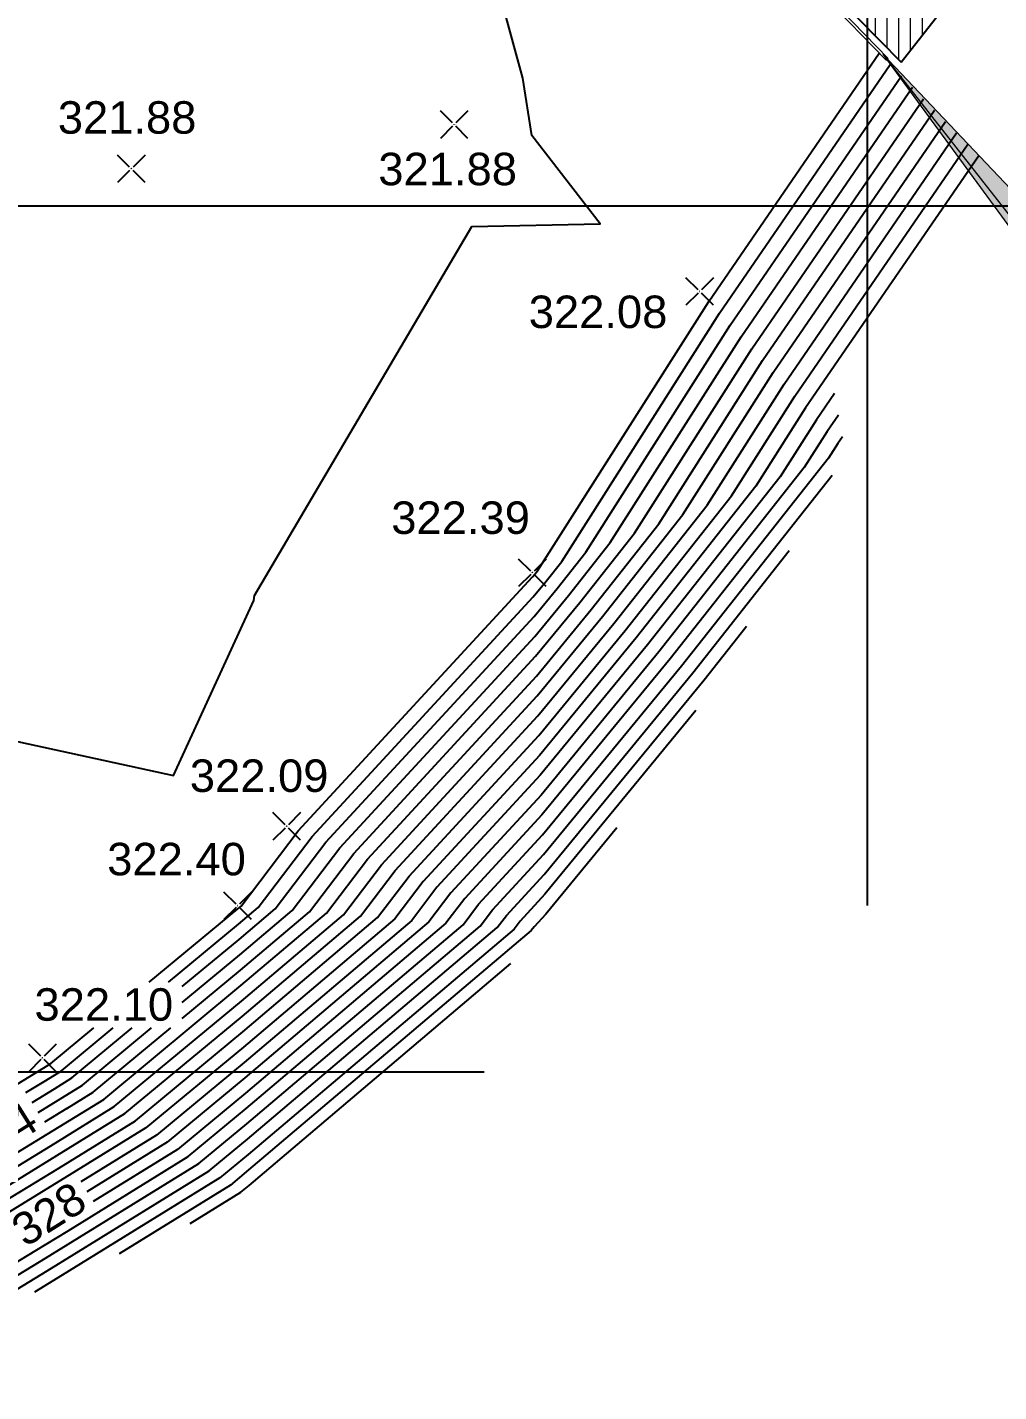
# Model space of a CAD drawing. Extents: x 109417 to 110207, y -57085 to -56659.
# Drawn here: x 109753.4 to 109809.5, y -56995.2 to -56916.4 of the extents above; entities that cross this region are included whole.
import ezdxf
from ezdxf.enums import TextEntityAlignment as Align

# ---------------------------------------------------------------- set-up
doc = ezdxf.new("R2010")
doc.units = 0
doc.header["$MEASUREMENT"] = 0
for name, color, linetype in [('Bati', 7, 'Continuous'), ('Coordinate', 2, 'Continuous'), ('Curve livello', 2, 'Continuous'), ('LIN018CO', 6, 'Continuous'), ('LIN035CO', 1, 'Continuous'), ('LINCOLO-ROSSO-070', 30, 'Continuous'), ('TEXT035', 1, 'Continuous'), ('TRATTCOLO-32', 255, 'Continuous')]:
    doc.layers.add(name, color=color, linetype=linetype)
doc.styles.add('ARIAL', font='arial.ttf')

# ---------------------------------------------------------------- blocks, each defined once
blk = doc.blocks.new('quote')
at = {"layer": 'LIN018CO'}
for p, q in [((0.001, 0.001), (-0.001, -0.001)), ((0.001, -0.001), (-0.001, 0.001))]:
    blk.add_line(p, q, dxfattribs=at)
at = {"layer": 'LIN035CO'}
for p, q in [((-0.013, 0.013), (-0.106, 0.106)), ((0.106, 0.106), (0.013, 0.013)), ((-0.013, -0.013), (-0.106, -0.106)), ((0.106, -0.106), (0.013, -0.013))]:
    blk.add_line(p, q, dxfattribs=at)
at = {"layer": 'TEXT035', "style": 'ARIAL'}
blk.add_attdef('VALORE', text='', height=0.25, dxfattribs=at).set_placement((0, 0.33), align=Align.CENTER)

msp = doc.modelspace()

# ---------------------------------------------------------------- hatches: boundary and pattern name
at = {"layer": 'LIN018CO', "linetype": 'Continuous', "lineweight": 0}
msp.add_hatch(color=256, dxfattribs=at).paths.add_polyline_path([(109855.958, -56937.966), (109813.516, -56937.966), (109813.516, -56931.64), (109802.786, -56917.97), (109812.934, -56931.83), (109812.934, -56938.549), (109855.958, -56938.549)])
at = {"layer": 'TRATTCOLO-32', "linetype": 'Continuous', "lineweight": 0}
msp.add_hatch(color=256, dxfattribs=at).paths.add_polyline_path([(109814.712, -56930.554), (109802.786, -56917.97), (109813.516, -56931.64), (109813.516, -56937.966), (109856.541, -56937.966), (109856.541, -56930.554)])

# ---------------------------------------------------------------- linework, layer by layer
at = {"linetype": 'Continuous', "lineweight": 0}
for p, q in [((109805.056, -56909.753), (109805.056, -56916.905)), ((109803.701, -56911.083), (109803.701, -56918.289)), ((109804.379, -56910.418), (109804.379, -56917.768)), ((109803.024, -56911.749), (109803.024, -56917.599)), ((109802.347, -56912.414), (109802.347, -56916.909))]:
    msp.add_line(p, q, dxfattribs=at)
at = {"layer": 'Bati', "linetype": 'Continuous'}
msp.add_line((109800.099, -56914.62, 325.495), (109803.851, -56918.441, 325.495), dxfattribs=at)
msp.add_polyline3d([(109803.851, -56918.441, 325.495), (109827.436, -56888.391, 323.258)], dxfattribs=at)
at = {"layer": 'Coordinate'}
for p, q in [((109801.885, -56659.48), (109801.885, -56967.124)), ((109820.327, -56926.75), (109416.601, -56926.75)), ((109779.755, -56976.75), (109709.132, -56976.75))]:
    msp.add_line(p, q, dxfattribs=at)
at = {"layer": 'Curve livello'}
for p, q in [((109753.639, -56978.497, 323.5), (109754.936, -56977.706, 323.5)), ((109755.649, -56978.843, 324.5), (109754.354, -56979.635, 324.5))]:
    msp.add_line(p, q, dxfattribs=at)
at = {"layer": 'Curve livello', "color": 7}
for points in [[(109749.369, -56971.708), (109751.345, -56968.7), (109752.366, -56957.554), (109761.822, -56959.624), (109766.461, -56949.525), (109766.501, -56949.222), (109779.051, -56927.919), (109786.468, -56927.777), (109782.52, -56922.673), (109781.985, -56919.357), (109780.752, -56914.871), (109775.383, -56912.118), (109773.695, -56910.274)], [(109762.322, -56972.724), (109765.639, -56969.979), (109768.674, -56967.409), (109771.419, -56963.799), (109782.689, -56951.594), (109784.637, -56949.225), (109787.042, -56946.179), (109794.601, -56934.305), (109804.5, -56919.894)], [(109751.725, -56983.608), (109755.078, -56981.563), (109758.999, -56979.142), (109765.786, -56973.526), (109772.62, -56967.739), (109774.627, -56965.099), (109782.869, -56956.174), (109787.245, -56950.852), (109792.647, -56944.01), (109797.086, -56937.038), (109807.055, -56922.526)], [(109800.229, -56938.813), (109799.57, -56939.771), (109798.252, -56941.842), (109789.854, -56952.48), (109783.048, -56960.754), (109777.835, -56966.4), (109776.566, -56968.069), (109765.933, -56977.073), (109761.44, -56980.791), (109756.807, -56983.651)], [(109754.52, -56988.208), (109763.88, -56982.44), (109766.08, -56980.62), (109780.511, -56968.4), (109781.044, -56967.7), (109783.228, -56965.334), (109792.462, -56954.107), (109794.915, -56951)], [(109754, -56979.072), (109756.559, -56977.492), (109760.542, -56974.196)], [(109747.56, -56992.443), (109754.52, -56988.208)]]:
    msp.add_lwpolyline(points, dxfattribs=at)
at = {"layer": 'Curve livello'}
for points in [[(109760.415, -56971.55), (109765.528, -56967.319), (109765.715, -56967.161), (109769.013, -56962.824), (109782.554, -56948.16), (109782.681, -56948.004), (109782.839, -56947.805), (109792.737, -56932.255), (109802.585, -56917.92)], [(109761.524, -56971.55), (109765.565, -56968.206), (109766.701, -56967.244), (109769.815, -56963.149), (109782.599, -56949.304), (109783.333, -56948.411), (109784.24, -56947.263), (109793.358, -56932.939), (109803.223, -56918.578)], [(109762.322, -56971.806), (109765.602, -56969.092), (109767.688, -56967.326), (109770.617, -56963.474), (109782.644, -56950.449), (109783.985, -56948.818), (109785.641, -56946.721), (109793.98, -56933.622), (109803.862, -56919.236)], [(109762.322, -56973.641), (109765.676, -56970.866), (109769.66, -56967.491), (109772.221, -56964.124), (109782.734, -56952.739), (109785.289, -56949.632), (109788.444, -56945.637), (109795.222, -56934.988), (109805.139, -56920.552)], [(109703.422, -57014.246), (109704.453, -57013.495), (109708.007, -57009.615), (109711.429, -57007.527), (109714.85, -57005.439), (109721.241, -57000.313), (109727.133, -56996.757), (109732.897, -56993.279), (109738.348, -56990.187), (109744.231, -56986.598), (109748.487, -56984.008), (109754.864, -56980.117), (109757.779, -56978.317), (109765.712, -56971.752), (109770.647, -56967.574), (109773.023, -56964.449), (109782.779, -56953.884), (109785.941, -56950.039), (109789.845, -56945.095), (109795.843, -56935.672), (109805.777, -56921.21)], [(109751.368, -56983.038), (109754.971, -56980.84), (109758.389, -56978.729), (109765.749, -56972.639), (109771.633, -56967.657), (109773.825, -56964.774), (109782.824, -56955.029), (109786.593, -56950.446), (109791.246, -56944.553), (109796.464, -56936.355), (109806.416, -56921.868)], [(109752.083, -56984.178), (109755.185, -56982.286), (109759.609, -56979.554), (109765.823, -56974.413), (109773.606, -56967.822), (109775.429, -56965.424), (109782.914, -56957.319), (109787.898, -56951.259), (109794.049, -56943.468), (109797.707, -56937.722), (109807.693, -56923.184)], [(109808.332, -56923.842), (109798.328, -56938.405), (109795.45, -56942.926), (109788.55, -56951.666), (109782.959, -56958.464), (109776.231, -56965.749), (109774.593, -56967.904), (109765.859, -56975.299), (109760.219, -56979.966), (109755.292, -56983.009), (109751.159, -56985.53), (109744.073, -56989.842), (109740.692, -56991.905), (109731.745, -56996.981)], [(109799.997, -56937.563), (109798.949, -56939.088), (109796.851, -56942.384), (109789.202, -56952.073), (109783.004, -56959.609), (109777.033, -56966.074), (109775.579, -56967.987), (109765.896, -56976.186), (109760.83, -56980.379), (109756.45, -56983.082)], [(109800.46, -56940.063), (109800.192, -56940.455), (109799.653, -56941.3), (109790.506, -56952.887), (109783.093, -56961.899), (109778.637, -56966.725), (109777.552, -56968.152), (109765.97, -56977.96), (109762.05, -56981.203), (109757.164, -56984.22)], [(109716.397, -57011.558), (109728.024, -57002.232), (109729.322, -57001.449), (109730.593, -57000.682), (109743.035, -56993.623), (109743.915, -56993.087), (109753.831, -56987.053), (109755.72, -56985.9), (109762.66, -56981.616), (109766.007, -56978.846), (109778.538, -56968.235), (109779.44, -56967.05), (109783.138, -56963.044), (109791.158, -56953.294), (109799.855, -56942.278)], [(109754.163, -56987.638), (109763.27, -56982.028), (109766.043, -56979.733), (109779.525, -56968.317), (109780.242, -56967.375), (109783.183, -56964.189), (109791.81, -56953.7), (109797.385, -56946.639)], [(109791.994, -56955.876), (109783.273, -56966.479), (109781.846, -56968.025), (109781.498, -56968.482), (109766.117, -56981.506), (109764.49, -56982.853), (109754.878, -56988.777)], [(109787.415, -56962.643), (109783.318, -56967.624), (109782.648, -56968.35), (109782.484, -56968.565), (109766.154, -56982.393), (109765.1, -56983.265), (109758.675, -56987.232)], [(109762.781, -56985.486), (109765.71, -56983.677), (109766.19, -56983.28), (109781.305, -56970.481)], [(109697.431, -57014.246), (109698.667, -57013.346), (109704.608, -57006.86), (109710.328, -57003.369), (109716.048, -56999.878), (109717.003, -56999.113), (109725.765, -56993.825), (109734.337, -56988.653), (109735.419, -56988.039), (109744.428, -56982.542), (109745.148, -56982.104), (109754.328, -56976.502), (109754.729, -56976.255), (109757.217, -56974.196)], [(109753.283, -56977.929), (109754.435, -56977.225), (109755.339, -56976.668), (109758.326, -56974.196)], [(109754.936, -56977.706), (109755.949, -56977.08), (109759.434, -56974.196)], [(109755.649, -56978.843), (109757.169, -56977.905), (109761.651, -56974.196)], [(109722.385, -57007.675), (109728.871, -57002.472), (109729.596, -57002.035), (109730.305, -57001.607), (109743.621, -56994.053), (109743.875, -56993.898), (109754.163, -56987.638)], [(109754.878, -56988.777), (109753.788, -56989.44)]]:
    msp.add_lwpolyline(points, dxfattribs=at)
at = {"layer": 'LIN018CO', "linetype": 'Continuous', "lineweight": 0}
for p, q in [((109802.786, -56917.97), (109813.516, -56931.64)), ((109814.712, -56930.554), (109802.786, -56917.97)), ((109802.786, -56917.97), (109812.934, -56931.83))]:
    msp.add_line(p, q, dxfattribs=at)
at = {"layer": 'LINCOLO-ROSSO-070', "linetype": 'Continuous', "lineweight": 0}
for p, q in [((109783.16, -56897.903, 322.711), (109802.981, -56918.328, 322.711)), ((109783.268, -56897.799, 322.711), (109803.089, -56918.224, 322.711)), ((109802.981, -56918.328, 322.711), (109803.089, -56918.224, 322.711))]:
    msp.add_line(p, q, dxfattribs=at)

# ---------------------------------------------------------------- block references
ref = msp.add_blockref('quote', (109759.378, -56924.596, 321.877), dxfattribs=dict(xscale=7.492500000000291, yscale=7.492500000000291, zscale=7.492500000000291, rotation=6.832575007278873e-07))
ref.add_attrib('VALORE', '321.88', dxfattribs={"layer": 'TEXT035', "height": 1.8731, "rotation": 0, "style": 'ARIAL'}).set_placement((109759.133, -56922.57, 321.877), align=Align.CENTER)
ref = msp.add_blockref('quote', (109778.025, -56922.044, 321.884), dxfattribs=dict(xscale=7.500000000000001, yscale=7.500000000000001, zscale=7.500000000000001, rotation=6.832412538883198e-07))
ref.add_attrib('VALORE', '321.88', dxfattribs={"layer": 'TEXT035', "height": 1.875, "rotation": 0, "style": 'ARIAL'}).set_placement((109777.65, -56925.546, 321.884), align=Align.CENTER)
ref = msp.add_blockref('quote', (109792.214, -56931.68, 322.079), dxfattribs=dict(xscale=7.500000000000001, yscale=7.500000000000001, zscale=7.500000000000001, rotation=6.832412538883198e-07))
ref.add_attrib('VALORE', '322.08', dxfattribs={"layer": 'TEXT035', "height": 1.875, "rotation": 0, "style": 'ARIAL'}).set_placement((109786.339, -56933.791, 322.079), align=Align.CENTER)
ref = msp.add_blockref('quote', (109782.544, -56947.919, 322.395), dxfattribs=dict(xscale=7.500000000000001, yscale=7.500000000000001, zscale=7.500000000000001, rotation=6.832412538883198e-07))
ref.add_attrib('VALORE', '322.39', dxfattribs={"layer": 'TEXT035', "height": 1.875, "rotation": 0, "style": 'ARIAL'}).set_placement((109778.398, -56945.675, 322.395), align=Align.CENTER)
ref = msp.add_blockref('quote', (109768.355, -56962.557, 322.09), dxfattribs=dict(xscale=7.500000000000001, yscale=7.500000000000001, zscale=7.500000000000001, rotation=6.832412538883198e-07))
ref.add_attrib('VALORE', '322.09', dxfattribs={"layer": 'TEXT035', "height": 1.875, "rotation": 0, "style": 'ARIAL'}).set_placement((109766.76, -56960.569, 322.09), align=Align.CENTER)
ref = msp.add_blockref('quote', (109765.521, -56967.145, 322.402), dxfattribs=dict(xscale=7.500000000000001, yscale=7.500000000000001, zscale=7.500000000000001, rotation=6.832412538883198e-07))
ref.add_attrib('VALORE', '322.40', dxfattribs={"layer": 'TEXT035', "height": 1.875, "rotation": 0, "style": 'ARIAL'}).set_placement((109761.988, -56965.383, 322.402), align=Align.CENTER)
ref = msp.add_blockref('quote', (109754.243, -56975.927, 322.102), dxfattribs=dict(xscale=7.500000000000001, yscale=7.500000000000001, zscale=7.500000000000001, rotation=6.832412538883198e-07))
ref.add_attrib('VALORE', '322.10', dxfattribs={"layer": 'TEXT035', "height": 1.875, "rotation": 0, "style": 'ARIAL'}).set_placement((109757.787, -56973.777, 322.102), align=Align.CENTER)

# ---------------------------------------------------------------- texts
at = {"layer": 'TEXT035', "linetype": 'Continuous', "lineweight": 0, "style": 'ARIAL'}
for s, p in [('324', (109751.799, -56980.338, 324)), ('328', (109754.603, -56984.933, 328))]:
    msp.add_text(s, height=1.875, rotation=32.10704, dxfattribs=at).set_placement(p, align=Align.MIDDLE)

doc.saveas('drawing.dxf')
